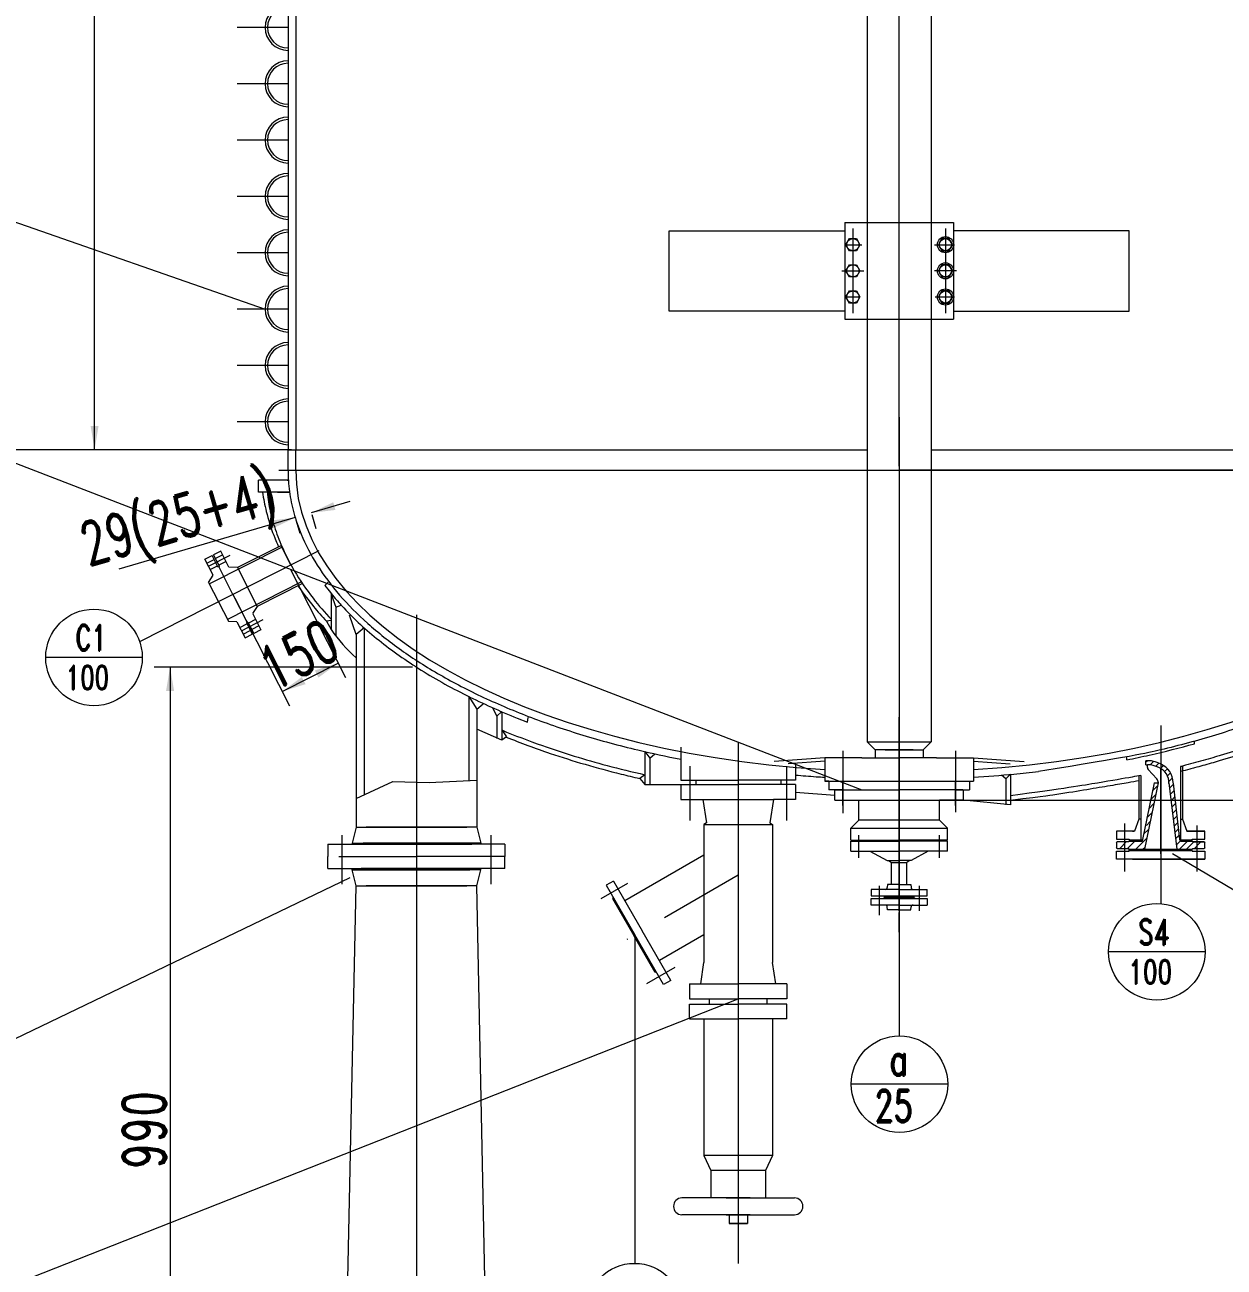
# Model space of a CAD drawing. Header units: millimetres. Extents: x -4 to 1185, y 4 to 845.
# Drawn here: x 120.6 to 261.3, y 161.7 to 307.3 of the extents above; entities that cross this region are included whole.
import ezdxf

# ---------------------------------------------------------------- set-up
doc = ezdxf.new("R2010")
doc.units = ezdxf.units.MM
doc.header["$LTSCALE"] = 20
for name, pattern in [('DASHDOT', [1, 0.5, -0.25, 0, -0.25]), ('DASHDOT-M', [25, 20, -2, 1, -2]), ('DASHDOT-S', [13.5, 10, -1.5, 0.5, -1.5]), ('DIVIDE-M', [27, 20, -2, 0.5, -2, 0.5, -2]), ('HIDDEN-M', [4.5, 3, -1.5]), ('点画线', [18, 12, -2, 2, -2])]:
    doc.linetypes.add(name, pattern=pattern)
doc.layers.get('0').update_dxf_attribs({"lineweight": 18})
for name, color, linetype, lineweight in [('A1', 4, 'Continuous', 18), ('CENTER', 1, 'DASHDOT-M', 18), ('DIM_TEXT', 7, 'Continuous', 18), ('M1', 7, 'Continuous', 18), ('中心线层', 1, '点画线', 18), ('剖面线层', 4, 'Continuous', 18), ('尺寸线层', 3, 'Continuous', 18)]:
    doc.layers.add(name, color=color, linetype=linetype, lineweight=lineweight)
doc.styles.add('HZ', font='romand.shx', dxfattribs={"width": 0.7, "bigfont": 'hz.shx'})
doc.styles.add('ROMANS', font='romans.shx', dxfattribs={"width": 0.7, "bigfont": 'gbcbig.shx'})
doc.dimstyles.get("Standard").update_dxf_attribs({"dimtxt": 9, "dimasz": 2.5, "dimexe": 2, "dimexo": 0.5, "dimgap": 0.7, "dimtad": 1, "dimdec": 3, "dimrnd": 1, "dimdsep": 46, "dimtxsty": 'ROMANS', "dimcen": 0.09, "dimdle": 5, "dimadec": 0, "dimazin": 0, "dimtfac": 1, "dimtdec": 3, "dimtmove": 2, "dimatfit": 3, "dimfxl": 0, "dimtolj": 1, "dimarcsym": 0})

# ---------------------------------------------------------------- blocks, each defined once
blk = doc.blocks.new('*X6')
at = {"layer": 'A1', "linetype": 'Continuous', "transparency": 16777216}
for points in [[(112.3, 530.66), (112.77, 527.83), (111.83, 527.83)], [(112.3, 257.47), (112.77, 260.3), (111.83, 260.3)]]:
    blk.add_hatch(color=0, dxfattribs=at).paths.add_polyline_path(points, flags=0)
at = {"layer": 'A1', "color": 0, "linetype": 'Continuous', "transparency": 16777216}
for p, q in [((151.9, 530.66), (110.41, 530.66)), ((112.3, 530.66), (112.3, 257.47)), ((151.9, 257.47), (110.41, 257.47))]:
    blk.add_line(p, q, dxfattribs=at)
at = {"layer": 'A1', "color": 0, "linetype": 'Continuous', "transparency": 16777216, "insert": (109.28, 401.09), "char_height": 5.096, "width": 18.3446, "attachment_point": 5, "rotation": 90, "style": 'HZ'}
blk.add_mtext('6500', dxfattribs=at)
blk = doc.blocks.new('*X7')
at = {"layer": 'DIM_TEXT', "linetype": 'Continuous', "transparency": 16777216}
for points in [[(84.97, 757.67), (85.44, 754.83), (84.5, 754.83)], [(84.97, 128.19), (85.44, 131.02), (84.5, 131.02)]]:
    blk.add_hatch(color=0, dxfattribs=at).paths.add_polyline_path(points, flags=0)
at = {"layer": 'DIM_TEXT', "color": 0, "linetype": 'Continuous', "transparency": 16777216}
for p, q in [((245.62, 757.67), (83.08, 757.67)), ((84.97, 757.67), (84.97, 128.19)), ((166.06, 128.19), (83.08, 128.19))]:
    blk.add_line(p, q, dxfattribs=at)
at = {"layer": 'DIM_TEXT', "color": 0, "linetype": 'Continuous', "transparency": 16777216, "insert": (81.95, 442.93), "char_height": 5.096, "width": 25.9881, "attachment_point": 5, "rotation": 90, "style": 'HZ'}
blk.add_mtext('~13500', dxfattribs=at)
blk = doc.blocks.new('*X8')
at = {"layer": 'A1', "linetype": 'Continuous', "transparency": 16777216}
for points in [[(128.79, 399.02), (128.32, 396.19), (129.26, 396.19)], [(128.79, 257.47), (128.32, 260.3), (129.26, 260.3)]]:
    blk.add_hatch(color=0, dxfattribs=at).paths.add_polyline_path(points, flags=0)
at = {"layer": 'A1', "color": 0, "linetype": 'Continuous', "transparency": 16777216}
for p, q in [((165.58, 399.02), (126.9, 399.02)), ((128.79, 257.47), (128.79, 399.02)), ((151.9, 257.47), (126.9, 257.47))]:
    blk.add_line(p, q, dxfattribs=at)
at = {"layer": 'A1', "color": 0, "linetype": 'Continuous', "transparency": 16777216, "insert": (125.77, 328.24), "char_height": 5.096, "width": 18.3446, "attachment_point": 5, "rotation": 90, "style": 'HZ'}
blk.add_mtext('3420', dxfattribs=at)
blk = doc.blocks.new('*X9')
at = {"layer": 'A1', "linetype": 'Continuous', "transparency": 16777216}
for points in [[(137.64, 232.02), (138.12, 229.19), (137.17, 229.19)], [(137.64, 128.19), (138.12, 131.02), (137.17, 131.02)]]:
    blk.add_hatch(color=0, dxfattribs=at).paths.add_polyline_path(points, flags=0)
at = {"layer": 'A1', "color": 0, "linetype": 'Continuous', "transparency": 16777216}
for p, q in [((166.06, 232.02), (135.76, 232.02)), ((137.64, 232.02), (137.64, 128.19)), ((166.06, 128.19), (135.76, 128.19))]:
    blk.add_line(p, q, dxfattribs=at)
at = {"layer": 'A1', "color": 0, "linetype": 'Continuous', "transparency": 16777216, "insert": (134.62, 177.74), "char_height": 5.096, "width": 13.7584, "attachment_point": 5, "rotation": 90, "style": 'HZ'}
blk.add_mtext('990', dxfattribs=at)
blk = doc.blocks.new('*X10')
at = {"layer": 'A1', "linetype": 'Continuous', "transparency": 16777216}
for points in [[(157.35, 232.48), (154.62, 231.62), (155.04, 230.78)], [(150.79, 229.15), (153.1, 230.85), (153.53, 230.01)]]:
    blk.add_hatch(color=0, dxfattribs=at).paths.add_polyline_path(points, flags=0)
at = {"layer": 'A1', "color": 0, "linetype": 'Continuous', "transparency": 16777216}
for p, q in [((151.78, 243.45), (158.21, 230.8)), ((145.22, 240.11), (151.65, 227.46)), ((150.79, 229.15), (157.35, 232.48))]:
    blk.add_line(p, q, dxfattribs=at)
at = {"layer": 'A1', "color": 0, "linetype": 'Continuous', "transparency": 16777216, "insert": (152.71, 233.51), "char_height": 5.096, "width": 11.7201, "attachment_point": 5, "rotation": 26.9292, "style": 'HZ'}
blk.add_mtext('150', dxfattribs=at)
blk = doc.blocks.new('*X11')
at = {"layer": 'A1', "linetype": 'Continuous', "transparency": 16777216}
for points in [[(323.62, 257.47), (324.09, 254.64), (323.14, 254.64)], [(323.62, 216.42), (324.09, 219.25), (323.14, 219.25)]]:
    blk.add_hatch(color=0, dxfattribs=at).paths.add_polyline_path(points, flags=0)
at = {"layer": 'A1', "color": 0, "linetype": 'Continuous', "transparency": 16777216}
for p, q in [((303.92, 257.47), (325.5, 257.47)), ((323.62, 257.47), (323.62, 216.42)), ((223.62, 216.42), (325.5, 216.42))]:
    blk.add_line(p, q, dxfattribs=at)
at = {"layer": 'A1', "color": 0, "linetype": 'Continuous', "transparency": 16777216, "insert": (320.6, 236.95), "char_height": 5.096, "width": 13.7584, "attachment_point": 5, "rotation": 90, "style": 'HZ'}
blk.add_mtext('900', dxfattribs=at)
blk = doc.blocks.new('*X12')
at = {"layer": 'A1', "linetype": 'Continuous', "transparency": 16777216}
for points in [[(154.19, 250.09), (157.04, 250.44), (156.78, 251.34)], [(152.32, 249.54), (149.73, 248.29), (149.47, 249.2)]]:
    blk.add_hatch(color=0, dxfattribs=at).paths.add_polyline_path(points, flags=0)
at = {"layer": 'A1', "color": 0, "linetype": 'Continuous', "transparency": 16777216}
for p, q in [((158.72, 251.42), (154.19, 250.09)), ((152.32, 249.54), (131.65, 243.49)), ((152.39, 249.28), (152.85, 247.73)), ((154.25, 249.89), (154.73, 248.28))]:
    blk.add_line(p, q, dxfattribs=at)
at = {"layer": 'A1', "color": 0, "linetype": 'Continuous', "transparency": 16777216, "insert": (138.75, 248.71), "char_height": 5.096, "width": 33.1221, "attachment_point": 5, "rotation": 16.3293, "style": 'HZ'}
blk.add_mtext('29(25+4)', dxfattribs=at)

msp = doc.modelspace()

# ---------------------------------------------------------------- linework, layer by layer
at = {"color": 4, "linetype": 'Continuous'}
for p, q in [((216.7788, 284.1361), (229.5181, 284.1361)), ((216.7788, 284.1361), (216.7788, 274.1247)), ((229.5181, 284.1361), (229.5181, 272.8123)), ((216.7788, 274.1247), (216.7788, 273.52)), ((216.7788, 274.1247), (216.7788, 272.8123)), ((216.7788, 272.8123), (229.5181, 272.8123))]:
    msp.add_line(p, q, dxfattribs=at)
at = {"color": 1, "linetype": 'DASHDOT-M'}
for p, q in [((228.5745, 283.4284), (228.5745, 273.52)), ((227.3038, 281.5411), (229.6555, 281.5411)), ((227.3898, 275.4073), (229.6227, 275.4073)), ((223.1485, 261.3349), (223.1485, 248.9469)), ((216.6145, 255.111), (229.0721, 255.111))]:
    msp.add_line(p, q, dxfattribs=at)
at = {"color": 3, "linetype": 'HIDDEN-M'}
for p, q in [((216.7339, 281.5411), (218.7557, 281.5411)), ((216.7339, 275.4073), (218.5438, 275.4073))]:
    msp.add_line(p, q, dxfattribs=at)
for points in [[(216.9011, 281.5411), (217.3118, 282.2524), (218.1331, 282.2524), (218.5438, 281.5411), (218.1331, 280.8298), (217.3118, 280.8298)], [(216.9011, 278.4742), (217.3118, 279.1855), (218.1331, 279.1855), (218.5438, 278.4742), (218.1331, 277.7629), (217.3118, 277.7629)], [(216.9011, 275.4073), (217.3118, 276.1186), (218.1331, 276.1186), (218.5438, 275.4073), (218.1331, 274.6961), (217.3118, 274.6961)]]:
    msp.add_lwpolyline(points, close=True, dxfattribs=at)
at = {"color": 4, "linetype": 'Continuous'}
for points in [[(229.3958, 281.5411), (228.9851, 282.2524), (228.1638, 282.2524), (227.7531, 281.5411), (228.1638, 280.8298), (228.9851, 280.8298)], [(229.3958, 278.4742), (228.9851, 279.1855), (228.1638, 279.1855), (227.7531, 278.4742), (228.1638, 277.7629), (228.9851, 277.7629)], [(229.3958, 275.4073), (228.9851, 276.1186), (228.1638, 276.1186), (227.7531, 275.4073), (228.1638, 274.6961), (228.9851, 274.6961)]]:
    msp.add_lwpolyline(points, close=True, dxfattribs=at)
at = {"color": 3, "linetype": 'HIDDEN-M'}
for centre in [(217.7225, 281.5411), (217.7225, 278.4742), (217.7225, 275.4073)]:
    msp.add_circle(centre, 0.7113, dxfattribs=at)
at = {"color": 4, "linetype": 'Continuous'}
for centre, radius in [((228.5745, 281.5411), 0.9437), ((228.5745, 281.5411), 0.7113), ((228.5745, 278.4742), 0.9437), ((228.5745, 278.4742), 0.7113), ((228.5745, 275.4073), 0.9437), ((228.5745, 275.4073), 0.7113)]:
    msp.add_circle(centre, radius, dxfattribs=at)
at = {"layer": 'A1', "color": 4, "linetype": 'Continuous'}
for p, q in [((151.4782, 533.0162), (151.4782, 257.4701)), ((151.4782, 531.1289), (151.4782, 257.4701)), ((152.3747, 530.657), (152.3747, 257.4701)), ((219.3975, 375.8983), (219.3975, 249.4491)), ((226.8995, 351.5993), (226.8995, 249.4491)), ((151.4782, 257.4701), (188.7424, 257.4701)), ((151.4782, 255.111), (151.4782, 257.4701)), ((152.3747, 255.111), (152.3747, 257.4701)), ((188.7424, 257.4701), (219.3975, 257.4701)), ((226.8995, 257.4701), (294.8187, 257.4701)), ((151.5154, 253.9351), (148.0141, 253.9314)), ((148.0141, 252.516), (148.0141, 253.9314)), ((151.3838, 253.9314), (151.4569, 253.9314)), ((151.6361, 252.516), (148.0141, 252.516)), ((150.2514, 252.516), (151.6596, 252.516)), ((151.3838, 252.516), (151.636, 252.516)), ((219.3975, 249.4491), (219.3975, 223.2392)), ((226.8995, 249.4491), (226.8995, 223.2392)), ((150.6995, 246.2874), (145.5408, 243.6725)), ((141.7318, 244.6762), (142.5726, 245.1046)), ((150.7853, 246.0902), (142.2525, 241.7558)), ((143.258, 243.7593), (142.5726, 245.1046)), ((143.5815, 245.6187), (142.7407, 245.1903)), ((143.4262, 243.845), (142.7407, 245.1903)), ((143.8172, 245.1562), (142.9764, 244.7278)), ((144.5455, 243.7269), (143.5815, 245.6187)), ((142.6957, 242.7844), (141.7318, 244.6762)), ((141.9674, 244.2137), (142.8082, 244.6421)), ((142.353, 243.457), (143.1938, 243.8854)), ((143.258, 243.7593), (143.3421, 243.8021)), ((143.4262, 243.845), (143.3421, 243.8021)), ((145.0129, 240.523), (143.3421, 243.8021)), ((145.0129, 240.523), (143.3421, 243.8021)), ((144.2027, 244.3995), (143.3619, 243.9711)), ((145.5408, 243.6725), (144.5455, 243.7269)), ((145.5408, 243.6725), (147.8552, 239.1162)), ((142.1546, 241.9472), (142.6957, 242.7844)), ((142.1546, 241.9472), (144.4803, 237.3967)), ((153.0374, 241.995), (144.3782, 237.5964)), ((153.1577, 241.8154), (147.8552, 239.1162)), ((155.7743, 241.5893), (156.1984, 241.9644)), ((145.0067, 240.5352), (146.6818, 237.2477)), ((145.0067, 240.5352), (146.6818, 237.2477)), ((145.0129, 240.523), (146.6837, 237.2439)), ((145.0129, 240.523), (146.6837, 237.2439)), ((156.5267, 240.5826), (156.5267, 236.4145)), ((156.5267, 240.5664), (157.0929, 239.0458)), ((147.852, 239.1113), (147.3121, 238.2804)), ((157.0929, 239.0458), (157.0929, 235.7035)), ((147.6728, 237.589), (146.832, 237.1606)), ((147.3301, 238.2617), (148.294, 236.3699)), ((156.5267, 237.4716), (155.9832, 237.3781)), ((159.452, 235.8366), (158.7041, 238.0843)), ((144.4862, 237.3963), (145.4758, 237.3448)), ((145.4804, 237.3192), (146.4443, 235.4274)), ((145.8231, 236.6465), (146.6639, 237.075)), ((146.2086, 235.8898), (147.0494, 236.3182)), ((146.5996, 237.2011), (146.6837, 237.2439)), ((146.5996, 237.2011), (147.2851, 235.8558)), ((146.7678, 237.2868), (146.6837, 237.2439)), ((146.7678, 237.2868), (147.4532, 235.9415)), ((148.0584, 236.8323), (147.2176, 236.4039)), ((148.294, 236.3699), (147.4532, 235.9415)), ((155.9832, 237.3781), (156.5267, 236.4145)), ((160.3957, 236.6284), (159.452, 235.8366)), ((160.3957, 236.6284), (160.3957, 217.0487)), ((146.4443, 235.4274), (147.2851, 235.8558)), ((159.452, 235.8366), (159.452, 213.2601)), ((172.6631, 228.5689), (173.6068, 227.0707)), ((172.6631, 228.5689), (172.6631, 218.6975)), ((173.6068, 227.0707), (174.3669, 227.6879)), ((173.6068, 227.0707), (173.6068, 213.2601)), ((175.9659, 226.2686), (175.476, 227.2257)), ((176.5321, 226.7913), (175.9659, 226.2686)), ((175.9659, 226.2686), (175.9659, 223.6452)), ((176.5321, 226.7772), (176.5321, 223.4261)), ((178.3625, 226.0311), (179.5421, 225.537)), ((179.5421, 225.537), (179.6285, 226.1123)), ((176.5321, 223.4255), (173.6068, 224.7331)), ((176.5321, 224.6398), (177.0969, 223.8172)), ((177.0969, 223.8172), (176.5321, 223.4261)), ((193.3291, 222.0983), (193.8953, 221.3249)), ((193.3291, 222.0983), (193.3291, 218.2281)), ((193.8953, 221.3249), (194.4926, 221.8365)), ((197.5519, 222.6385), (197.5519, 218.7494)), ((220.3175, 222.3191), (220.3175, 221.3755)), ((225.9794, 222.3191), (225.9794, 221.3755)), ((193.8953, 221.3249), (193.8953, 218.2281)), ((210.999, 220.5371), (210.999, 218.7494)), ((252.0714, 220.5661), (252.0714, 221.0379)), ((252.0714, 220.5661), (252.2601, 220.5661)), ((252.2601, 220.2428), (252.2601, 220.5661)), ((252.3614, 219.9856), (253.3661, 218.9069)), ((256.1527, 220.3467), (256.1527, 211.743)), ((256.365, 220.4011), (256.365, 214.1965)), ((159.452, 216.6189), (163.7543, 218.5781)), ((163.7543, 218.5781), (168.0437, 218.4818)), ((168.0437, 218.4818), (173.6068, 218.7416)), ((193.3291, 219.3884), (192.7167, 218.947)), ((192.7167, 218.947), (193.3291, 218.2281)), ((197.5519, 218.7494), (204.2755, 218.7494)), ((199.2977, 218.7494), (199.2977, 218.2304)), ((199.2977, 218.7494), (199.2977, 218.6078)), ((199.2977, 218.7494), (199.2977, 218.2304)), ((210.999, 218.7494), (204.2755, 218.7494)), ((209.2532, 218.7494), (209.2532, 218.2304)), ((209.2532, 218.7494), (209.2532, 218.6078)), ((209.2532, 218.7494), (209.2532, 218.2304)), ((214.4197, 218.6389), (231.8772, 218.6389)), ((214.8915, 218.6389), (214.4197, 218.6389)), ((231.4054, 218.6389), (231.8772, 218.6389)), ((235.6518, 218.9018), (235.6518, 215.8705)), ((236.218, 219.4545), (236.218, 215.8705)), ((251.2608, 219.258), (251.2693, 214.1965)), ((251.474, 219.2976), (251.4816, 211.743)), ((193.3291, 218.2281), (197.5519, 218.2281)), ((197.5519, 218.2304), (197.5519, 216.4846)), ((197.5519, 218.2304), (197.5519, 216.4846)), ((197.5519, 218.2304), (204.2755, 218.2304)), ((210.999, 218.2304), (204.2755, 218.2304)), ((210.999, 218.2304), (210.999, 216.4846)), ((210.999, 218.2304), (210.999, 216.4846)), ((253.0523, 218.4429), (251.6425, 211.6014)), ((253.534, 218.4429), (251.9298, 210.6578)), ((253.0494, 218.4429), (253.534, 218.4429)), ((254.7844, 218.4429), (255.7044, 210.6578)), ((255.2648, 218.3982), (256.0434, 211.8097)), ((197.5519, 216.4846), (200.1271, 216.4846)), ((200.1271, 216.4846), (200.5703, 213.7327)), ((200.1271, 216.4846), (208.4238, 216.4846)), ((208.4238, 216.4846), (207.9806, 213.7327)), ((210.999, 216.4846), (208.4238, 216.4846)), ((218.4302, 216.4213), (227.8667, 216.4213)), ((251.2662, 214.1965), (250.7503, 212.781)), ((251.4785, 214.1965), (251.2662, 214.1965)), ((256.1557, 214.1965), (256.368, 214.1965)), ((256.368, 214.1965), (256.884, 212.781)), ((159.452, 213.2601), (158.9802, 211.3728)), ((159.452, 213.2601), (172.4272, 213.2601)), ((173.6068, 213.2601), (160.6316, 213.2601)), ((173.6068, 213.2601), (174.0786, 211.3728)), ((200.5703, 213.7327), (200.2421, 213.5689)), ((200.2421, 213.5689), (200.2421, 197.3837)), ((200.2421, 213.5689), (208.3088, 213.5689)), ((207.9806, 213.7327), (208.3088, 213.5689)), ((208.3088, 213.5689), (208.3088, 197.3837)), ((217.4866, 213.1185), (228.8104, 213.1185)), ((227.8667, 214.0622), (218.4302, 214.0622)), ((250.5143, 212.781), (248.627, 212.781)), ((250.7503, 212.781), (248.627, 212.781)), ((250.7503, 212.781), (248.627, 212.781)), ((248.627, 212.781), (248.627, 211.8373)), ((250.5143, 212.781), (250.7503, 212.781)), ((259.0072, 212.781), (256.884, 212.781)), ((256.884, 212.781), (257.1199, 212.781)), ((257.1199, 212.781), (259.0072, 212.781)), ((259.0072, 211.8373), (259.0072, 212.781)), ((156.1493, 211.2312), (158.9802, 211.2312)), ((156.1493, 211.2312), (156.1493, 209.8158)), ((158.9802, 211.3728), (172.7811, 211.3728)), ((158.9802, 211.3728), (159.2161, 211.3728)), ((158.9802, 211.3728), (158.9802, 211.2312)), ((158.9802, 211.2312), (173.017, 211.2312)), ((174.0786, 211.2312), (160.0418, 211.2312)), ((174.0786, 211.3728), (160.2777, 211.3728)), ((174.0786, 211.3728), (173.8427, 211.3728)), ((174.0786, 211.3728), (174.0786, 211.2312)), ((176.9096, 211.2312), (174.0786, 211.2312)), ((176.9096, 211.2312), (176.9096, 209.8158)), ((248.627, 211.8373), (250.1369, 211.8373)), ((248.627, 211.4127), (248.7214, 211.5071)), ((248.627, 211.4127), (248.627, 210.8465)), ((250.0425, 211.5071), (248.7214, 211.5071)), ((250.0425, 211.5071), (248.7214, 211.5071)), ((250.1369, 211.6014), (250.0425, 211.5071)), ((250.1369, 211.8373), (250.1369, 211.6014)), ((250.1369, 211.743), (251.6717, 211.743)), ((250.1369, 211.6014), (251.6425, 211.6014)), ((251.6425, 211.6014), (250.1369, 211.6014)), ((250.1369, 211.6014), (250.1369, 211.6014)), ((256.0615, 211.743), (257.4974, 211.743)), ((257.4974, 211.6014), (256.2777, 211.6014)), ((256.2777, 211.6014), (257.4974, 211.6014)), ((257.4974, 211.6014), (257.4974, 211.8373)), ((257.4974, 211.8373), (259.0072, 211.8373)), ((257.4974, 211.6014), (257.4974, 211.6014)), ((257.4974, 211.6014), (257.5917, 211.5071)), ((258.9128, 211.5071), (257.5917, 211.5071)), ((257.5917, 211.5071), (258.9128, 211.5071)), ((258.9128, 211.5071), (259.0072, 211.4127)), ((259.0072, 210.8465), (259.0072, 211.4127)), ((156.1493, 208.4003), (156.1493, 209.8158)), ((157.4468, 209.8158), (166.5294, 209.8158)), ((157.4468, 209.8158), (166.5294, 209.8158)), ((176.9096, 209.8158), (166.5294, 209.8158)), ((176.9096, 208.4003), (176.9096, 209.8158)), ((200.2421, 209.9711), (190.9689, 204.6172)), ((248.7214, 210.7521), (248.627, 210.8465)), ((248.627, 210.4219), (250.1369, 210.4219)), ((248.627, 209.4782), (248.627, 210.4219)), ((248.7214, 210.7521), (250.0425, 210.7521)), ((250.1369, 210.6578), (250.0425, 210.7521)), ((250.1369, 210.6578), (257.4974, 210.6578)), ((250.1369, 210.6578), (250.1369, 210.6578)), ((250.1369, 210.4219), (250.1369, 210.6578)), ((250.1369, 210.6106), (250.1369, 210.4219)), ((250.1369, 210.5162), (257.4974, 210.5162)), ((250.1369, 210.5162), (257.4974, 210.5162)), ((250.1369, 210.5162), (257.4974, 210.5162)), ((257.4974, 210.6578), (257.5917, 210.7521)), ((257.4974, 210.6578), (257.4974, 210.6578)), ((257.4974, 210.4219), (257.4974, 210.6578)), ((257.4974, 210.4219), (257.4974, 210.6106)), ((257.4974, 210.4219), (259.0072, 210.4219)), ((257.5917, 210.7521), (258.9128, 210.7521)), ((259.0072, 210.8465), (258.9128, 210.7521)), ((259.0072, 210.4219), (259.0072, 209.4782)), ((156.1493, 208.4003), (158.9802, 208.4003)), ((158.9802, 208.4003), (173.017, 208.4003)), ((158.9802, 208.2587), (158.9802, 208.4003)), ((158.9802, 208.2587), (158.9802, 208.4003)), ((174.0786, 208.4003), (160.0418, 208.4003)), ((174.0786, 208.2587), (174.0786, 208.4003)), ((176.9096, 208.4003), (174.0786, 208.4003)), ((174.0786, 208.2587), (174.0786, 208.4003)), ((222.252, 209.108), (224.0449, 209.108)), ((259.0072, 209.4782), (248.627, 209.4782)), ((250.5143, 209.4782), (248.627, 209.4782)), ((250.5143, 209.4782), (257.1199, 209.4782)), ((257.1199, 209.4782), (259.0072, 209.4782)), ((158.9802, 208.2587), (172.7811, 208.2587)), ((158.9802, 208.2587), (159.2161, 208.2587)), ((158.9802, 208.2587), (159.2161, 208.2587)), ((159.452, 206.3714), (158.9802, 208.2587)), ((174.0786, 208.2587), (160.2777, 208.2587)), ((173.6068, 206.3714), (174.0786, 208.2587)), ((174.0786, 208.2587), (173.8427, 208.2587)), ((174.0786, 208.2587), (173.8427, 208.2587)), ((189.636, 206.9258), (188.7779, 206.4304)), ((189.636, 206.9258), (192.9977, 201.1031)), ((157.8925, 131.2594), (159.452, 206.3714)), ((159.452, 206.3714), (172.4272, 206.3714)), ((173.6068, 206.3714), (160.6316, 206.3714)), ((175.1663, 131.2594), (173.6068, 206.3714)), ((188.7779, 206.4304), (192.1397, 200.6077)), ((219.8457, 205.9468), (219.8457, 205.1919)), ((223.1485, 205.9468), (219.8457, 205.9468)), ((221.7925, 206.513), (221.7552, 206.1581)), ((223.1485, 206.513), (221.7925, 206.513)), ((223.1485, 206.513), (224.5044, 206.513)), ((223.1485, 205.9468), (226.4512, 205.9468)), ((224.5044, 206.513), (224.5417, 206.1581)), ((226.4512, 205.1919), (226.4512, 205.9468)), ((189.5164, 204.8682), (192.0171, 200.5369)), ((219.8457, 205.1919), (223.1485, 205.1919)), ((219.8457, 204.1067), (219.8457, 204.8616)), ((219.8457, 204.8616), (223.1485, 204.8616)), ((223.1485, 204.1067), (219.8457, 204.1067)), ((221.3555, 205.1919), (221.3555, 205.0975)), ((221.3555, 205.0975), (224.9414, 205.0975)), ((221.3555, 204.956), (224.9414, 204.956)), ((221.3555, 204.956), (221.3555, 204.8616)), ((221.615, 205.0975), (224.6819, 205.0975)), ((221.615, 204.956), (224.6819, 204.956)), ((223.1485, 205.1919), (226.4512, 205.1919)), ((223.1485, 204.8616), (226.4512, 204.8616)), ((223.1485, 204.1067), (226.4512, 204.1067)), ((224.9414, 205.0975), (224.9414, 205.1919)), ((224.9414, 204.956), (224.9414, 204.8616)), ((226.4512, 204.8616), (226.4512, 204.1067)), ((221.7925, 203.5405), (221.7552, 203.8954)), ((223.1485, 203.5405), (221.7925, 203.5405)), ((223.1485, 203.5405), (224.5044, 203.5405)), ((224.5044, 203.5405), (224.5417, 203.8954)), ((196.3595, 195.2804), (192.9977, 201.1031)), ((194.5177, 196.2056), (192.0171, 200.5369)), ((195.5014, 194.7849), (192.1397, 200.6077)), ((200.2421, 200.6002), (195.0266, 197.589)), ((200.2421, 200.6002), (200.2421, 197.3837)), ((199.8727, 194.8749), (200.2421, 197.3837)), ((208.6783, 194.8749), (208.3088, 197.3837)), ((196.3595, 195.2804), (195.5014, 194.7849)), ((198.5723, 194.8749), (204.2755, 194.8749)), ((198.5723, 194.8749), (198.5723, 193.1292)), ((198.5723, 194.8749), (198.5723, 193.1292)), ((209.9786, 194.8749), (204.2755, 194.8749)), ((209.9786, 194.8749), (209.9786, 193.1292)), ((209.9786, 194.8749), (209.9786, 193.1292)), ((198.5723, 193.1292), (204.2755, 193.1292)), ((198.5723, 192.5003), (204.2755, 192.5003)), ((198.5723, 190.7546), (198.5723, 192.5003)), ((198.5723, 190.7546), (198.5723, 192.5003)), ((200.8946, 192.5003), (200.8946, 193.1292)), ((209.9786, 193.1292), (204.2755, 193.1292)), ((209.9786, 192.5003), (204.2755, 192.5003)), ((207.6563, 192.5003), (207.6563, 193.1292)), ((209.9786, 190.7546), (209.9786, 192.5003)), ((209.9786, 190.7546), (209.9786, 192.5003)), ((198.5723, 190.7546), (204.2755, 190.7546)), ((200.2421, 190.7546), (200.2421, 174.7564)), ((200.2421, 190.7546), (200.2421, 174.7564)), ((209.9786, 190.7546), (204.2755, 190.7546)), ((208.3088, 190.7546), (208.3088, 174.7564)), ((208.3088, 190.7546), (208.3088, 174.7564)), ((208.3088, 174.7564), (200.2421, 174.7564)), ((200.2421, 174.7564), (201.067, 172.987)), ((208.3088, 174.7564), (207.4839, 172.987)), ((207.4839, 172.987), (201.067, 172.987)), ((201.067, 172.987), (201.067, 169.7678)), ((207.4839, 172.987), (207.4839, 169.7678)), ((205.6874, 169.7678), (197.6699, 169.7678)), ((202.8635, 169.7678), (210.881, 169.7678)), ((205.6874, 167.7938), (197.6699, 167.7938)), ((202.8635, 167.7938), (210.881, 167.7938)), ((203.1967, 167.7938), (203.1967, 166.7878)), ((203.1967, 167.7938), (203.1967, 166.7878)), ((205.3542, 167.7938), (205.3542, 166.7878)), ((205.3542, 167.7938), (205.3542, 166.7878)), ((203.1967, 166.7878), (205.2338, 166.7878)), ((203.1967, 166.7878), (205.3542, 166.7878)), ((205.3542, 166.7878), (203.3171, 166.7878))]:
    msp.add_line(p, q, dxfattribs=at)
at = {"layer": 'A1', "color": 1, "linetype": 'DASHDOT-M'}
for p, q in [((223.1485, 256.0547), (223.1485, 463.9845)), ((151.4782, 307.0118), (145.5304, 307.0118)), ((151.4782, 300.4062), (145.5304, 300.4062)), ((151.4782, 293.8007), (145.5304, 293.8007)), ((223.1485, 255.5828), (223.1485, 292.9042)), ((151.4782, 287.1951), (145.5304, 287.1951)), ((151.4782, 280.5896), (145.5304, 280.5896)), ((151.4782, 273.984), (145.5304, 273.984)), ((151.4782, 267.3785), (145.5304, 267.3785)), ((151.4782, 260.7729), (145.5304, 260.7729)), ((223.1485, 258.4138), (223.1485, 188.7722)), ((150.393, 255.111), (272.8081, 255.111)), ((278.588, 255.111), (223.1485, 255.111)), ((144.6481, 245.103), (142.1086, 243.8091)), ((148.5037, 237.5358), (145.9643, 236.2419)), ((166.5294, 238.1523), (166.5294, 127.7181)), ((253.8171, 225.1704), (253.8171, 204.276)), ((204.2755, 223.1989), (204.2755, 162.0974)), ((253.8171, 222.9228), (253.8171, 207.0925)), ((216.5429, 222.1946), (216.5429, 214.8899)), ((229.754, 222.1946), (229.754, 214.9867)), ((198.6135, 220.4103), (198.6135, 214.0186)), ((209.9374, 220.4103), (209.9374, 214.0186)), ((249.5707, 213.6631), (249.5707, 210.5634)), ((258.0635, 213.4477), (258.0635, 210.5634)), ((157.8006, 212.2882), (157.8006, 206.5664)), ((175.2582, 212.2882), (175.2582, 206.5664)), ((249.5707, 211.6933), (249.5707, 209.6172)), ((258.0635, 211.6933), (258.0635, 209.6172)), ((223.1485, 204.6729), (223.1485, 206.9376)), ((220.7893, 206.3714), (220.7893, 202.9277)), ((225.5076, 206.3714), (225.5076, 203.4198))]:
    msp.add_line(p, q, dxfattribs=at)
at = {"layer": 'A1', "color": 7, "linetype": 'Continuous'}
for p, q in [((67.2677, 302.413), (148.7888, 273.984)), ((67.2677, 276.0617), (218.7841, 217.6009)), ((151.8214, 243.9969), (150.729, 246.141)), ((257.7813, 223.0259), (257.7813, 223.3197)), ((249.8529, 221.1363), (249.8529, 221.4251)), ((252.0714, 220.8869), (252.2222, 221.0377)), ((252.5679, 220.5493), (252.9776, 220.9591)), ((253.2427, 220.3901), (253.6045, 220.7519)), ((253.8127, 220.126), (254.1568, 220.4701)), ((254.2805, 219.7597), (254.6143, 220.0935)), ((254.616, 219.2612), (254.9667, 219.6119)), ((254.7883, 218.5994), (255.2001, 219.0111)), ((252.6423, 216.4534), (253.2491, 217.0602)), ((252.8588, 217.504), (253.4656, 218.1107)), ((254.8564, 217.8334), (255.2813, 218.2583)), ((254.9445, 217.0875), (255.3694, 217.5124)), ((252.4259, 215.4029), (253.0326, 216.0096)), ((255.0327, 216.3415), (255.4576, 216.7664)), ((255.1209, 215.5956), (255.5458, 216.0205)), ((252.2094, 214.3523), (252.8161, 214.9591)), ((255.209, 214.8497), (255.6339, 215.2746)), ((255.2972, 214.1038), (255.7221, 214.5287)), ((251.8115, 212.404), (252.4183, 213.0108)), ((252.1366, 213.4454), (252.5997, 213.9085)), ((255.3853, 213.3579), (255.8102, 213.7827)), ((255.4735, 212.6119), (255.8984, 213.0368)), ((249.0494, 210.7675), (249.7889, 211.5071)), ((249.9652, 210.7675), (250.7991, 211.6014)), ((250.8993, 210.6578), (252.2018, 211.9603)), ((255.5616, 211.866), (255.9865, 212.2909)), ((255.6498, 211.1201), (256.1616, 211.6319)), ((256.0216, 210.6578), (256.9652, 211.6014)), ((256.8556, 210.6578), (257.6389, 211.4411)), ((257.7691, 210.7521), (258.458, 211.4411)), ((251.7334, 210.6578), (251.9853, 210.9097)), ((255.2223, 210.139), (294.3662, 186.9273)), ((67.2677, 163.3413), (158.7744, 207.3452)), ((192.1397, 200.6077), (192.1397, 162.0975)), ((67.2677, 139.0995), (204.2755, 193.1292))]:
    msp.add_line(p, q, dxfattribs=at)
at = {"layer": 'A1'}
for p, q in [((196.1649, 283.1488), (216.7788, 283.1488)), ((196.1649, 273.7279), (196.1649, 283.1488)), ((250.132, 283.1488), (229.5181, 283.1488)), ((250.132, 273.7279), (250.132, 283.1488)), ((216.7788, 273.7279), (196.1649, 273.7279)), ((229.5181, 273.7279), (250.132, 273.7279))]:
    msp.add_line(p, q, dxfattribs=at)
at = {"layer": 'A1', "color": 1, "linetype": 'DASHDOT-S'}
msp.add_line((155.0907, 245.6576), (134.0754, 234.9825), dxfattribs=at)
at = {"layer": 'A1', "linetype": 'Continuous'}
for p, q in [((219.3975, 223.2392), (226.8995, 223.2392)), ((220.3175, 222.3191), (219.3975, 223.2392)), ((225.9794, 222.3191), (226.8995, 223.2392)), ((214.4347, 221.3755), (208.5032, 220.9263)), ((214.4632, 220.9991), (210.1332, 220.6712)), ((218.7841, 221.3755), (214.4197, 221.3755)), ((227.5129, 221.3755), (231.8772, 221.3755)), ((231.8623, 221.3755), (237.8024, 220.9256)), ((231.8772, 220.9958), (236.1638, 220.6712)), ((235.6518, 218.9018), (235.1421, 219.3565)), ((236.218, 219.4545), (235.6518, 218.9018)), ((216.5429, 217.6009), (214.8915, 217.6009)), ((229.754, 217.6009), (231.4054, 217.6009)), ((236.218, 215.8705), (230.6977, 216.4213))]:
    msp.add_line(p, q, dxfattribs=at)
at = {"layer": 'A1', "color": 1, "linetype": 'DASHDOT'}
for p, q in [((253.8171, 210.1091), (253.8171, 222.1308)), ((249.5707, 212.1899), (249.5707, 209.762)), ((258.0635, 212.5368), (258.0635, 209.9932)), ((204.2755, 207.6143), (188.9265, 198.7526)), ((191.2838, 206.6514), (188.1735, 204.8556)), ((189.639, 204.939), (189.5164, 204.8682)), ((196.8229, 196.7737), (193.5137, 194.8632)), ((194.6403, 196.2764), (194.5177, 196.2056))]:
    msp.add_line(p, q, dxfattribs=at)
at = {"layer": 'A1', "color": 4, "linetype": 'DASHDOT-M'}
for p, q in [((214.4197, 221.3755), (214.4197, 218.6389)), ((231.8772, 221.3755), (231.8772, 218.6389)), ((199.2977, 218.7494), (199.2977, 218.6078)), ((209.2532, 218.7494), (209.2532, 218.6078)), ((214.8915, 218.6389), (214.8915, 217.6009)), ((231.4054, 218.6389), (231.4054, 217.6009)), ((251.2221, 211.743), (251.2221, 211.6014)), ((256.4122, 211.743), (256.4122, 211.6014))]:
    msp.add_line(p, q, dxfattribs=at)
at = {"layer": 'A1', "color": 3, "linetype": 'DIVIDE-M'}
for p, q in [((249.5707, 212.6487), (249.5707, 208.0528)), ((258.0635, 212.6487), (258.0635, 208.0528))]:
    msp.add_line(p, q, dxfattribs=at)
at = {"layer": 'A1', "color": 4, "linetype": 'Continuous'}
for centre, radius, start, end in [((151.4782, 307.0118), 2.6894, 90, 270), ((151.4782, 307.0118), 2.4063, 90, 270), ((151.4782, 300.4062), 2.6894, 90, 270), ((151.4782, 300.4062), 2.4063, 90, 270), ((151.4782, 293.8007), 2.6894, 90, 270), ((151.4782, 293.8007), 2.4063, 90, 270), ((151.4782, 287.1951), 2.6894, 90, 270), ((151.4782, 287.1951), 2.4063, 90, 270), ((151.4782, 280.5896), 2.6894, 90, 270), ((151.4782, 280.5896), 2.4063, 90, 270), ((151.4782, 273.984), 2.6894, 90, 270), ((151.4782, 273.984), 2.4063, 90, 270), ((151.4782, 267.3785), 2.6894, 90, 270), ((151.4782, 267.3785), 2.4063, 90, 270), ((151.4782, 260.7729), 2.6894, 90, 270), ((151.4782, 260.7729), 2.4063, 90, 270), ((172.5961, 247.6417), 19.603, 214.940984, 227.893238), ((252.2601, 217.7352), 3.3028, 61.98537, 93.275829), ((252.2601, 217.7352), 2.831, 61.554951, 90), ((252.6376, 220.2428), 0.3775, 180, 222.967057), ((252.8828, 218.4566), 1.9109, 357.64216, 67.6783), ((252.8828, 218.4566), 2.3827, 359.669509, 67.0615), ((252.8828, 218.4566), 0.6606, 358.807794, 42.967057), ((256.2777, 211.8373), 0.2359, 186.740056, 270), ((221.5206, 206.1827), 0.2359, 270, 354), ((224.7764, 206.1827), 0.2359, 186, 270), ((221.5206, 203.8708), 0.2359, 6, 90), ((224.7764, 203.8708), 0.2359, 90, 174), ((197.6699, 168.7808), 0.987, 90, 270), ((210.881, 168.7808), 0.987, 270, 90)]:
    msp.add_arc(centre, radius, start, end, dxfattribs=at)
for major_axis, start_param, end_param in [((-70.7738, 0), 0, 1.44714816), ((70.7738, 0), 4.83603715, 6.28318531)]:
    msp.add_ellipse((223.1485, 255.111), major_axis=major_axis, ratio=0.5, start_param=start_param, end_param=end_param, dxfattribs=at)
for points, knots in [([(151.4782, 255.111), (151.4782, 254.2694), (151.5354, 253.4278), (151.7636, 251.7502), (151.9346, 250.9141), (152.3887, 249.2526), (152.6718, 248.4272), (153.5197, 246.3751), (154.1545, 245.158), (155.6636, 242.7714), (156.5378, 241.6017), (158.514, 239.3202), (159.6159, 238.2084), (162.0347, 236.0523), (163.3516, 235.0079), (166.1863, 232.9957), (167.7041, 232.0279), (170.9249, 230.1775), (172.6279, 229.2949), (176.2015, 227.623), (178.0722, 226.8338), (181.9621, 225.3563), (183.9813, 224.6679), (188.1476, 223.3988), (190.2946, 222.818), (194.152, 221.8989), (195.8394, 221.5361), (197.5519, 221.2065)], [0, 0, 0, 0, 376.66802862, 376.66802862, 753.33605724, 753.33605724, 1130.00408586, 1130.00408586, 1698.47322605, 1698.47322605, 2266.94236624, 2266.94236624, 2835.41150643, 2835.41150643, 3403.88064663, 3403.88064663, 3972.34978682, 3972.34978682, 4540.81892701, 4540.81892701, 5109.28806721, 5109.28806721, 5677.7572074, 5677.7572074, 6246.22634759, 6246.22634759, 6674.51780586, 6674.51780586, 6674.51780586, 6674.51780586]), ([(294.8187, 255.111), (294.8187, 254.2694), (294.7615, 253.4278), (294.5333, 251.7502), (294.3624, 250.9141), (293.9083, 249.2526), (293.6252, 248.4272), (292.7773, 246.3751), (292.1424, 245.158), (290.6333, 242.7714), (289.7591, 241.6017), (287.783, 239.3202), (286.6811, 238.2084), (284.2623, 236.0523), (282.9454, 235.0079), (280.1107, 232.9957), (278.5928, 232.0279), (275.3721, 230.1775), (273.6691, 229.2949), (270.0954, 227.623), (268.2247, 226.8338), (264.3348, 225.3563), (262.3156, 224.6679), (258.1493, 223.3988), (256.0023, 222.818), (252.1449, 221.8989), (250.4575, 221.5361), (239.4946, 219.7782)], [0, 0, 0, 0, 475.57274029, 475.57274029, 951.14548057, 951.14548057, 1426.71822086, 1426.71822086, 2144.45481178, 2144.45481178, 2862.1914027, 2862.1914027, 3579.92799362, 3579.92799362, 4297.66458454, 4297.66458454, 5015.40117546, 5015.40117546, 5733.13776638, 5733.13776638, 6450.8743573, 6450.8743573, 7168.61094823, 7168.61094823, 7886.34753915, 7886.34753915, 8427.09888244, 8427.09888244, 8427.09888244, 8427.09888244]), ([(148.4859, 252.516), (148.5925, 251.762), (148.738, 251.0117), (149.1549, 249.3218), (149.4496, 248.386), (149.8912, 247.2323), (149.9835, 247.0015), (150.3688, 246.1198)], [0, 0, 0, 0, 699.84414901, 699.84414901, 1589.03448282, 1589.03448282, 1812.38020689, 1812.38020689, 1812.38020689, 1812.38020689]), ([(149.0579, 252.516), (149.121, 251.7624), (149.3477, 250.1933), (150.0415, 247.8739), (150.9854, 245.5443), (152.3892, 242.8935), (154.2305, 240.2208), (155.7851, 238.4073), (156.5267, 237.6259)], [0, 0, 0, 0, 649.74718212, 1357.06420351, 2074.84491685, 2806.56528414, 3930.09924528, 4855.67611731, 4855.67611731, 4855.67611731, 4855.67611731]), ([(152.6422, 241.5531), (153.3621, 240.5194), (153.895, 239.8124), (154.9448, 238.5288), (155.452, 237.9486), (155.9832, 237.3781)], [0, 0, 0, 0, 703.45692522, 703.45692522, 1301.12115996, 1301.12115996, 1301.12115996, 1301.12115996]), ([(155.7743, 241.5893), (157.3099, 239.703), (157.5385, 239.4485), (158.9916, 237.878), (160.3585, 236.604), (163.3669, 234.1556), (165.0084, 232.9811), (168.5432, 230.7434), (170.4367, 229.6801), (174.321, 227.7406), (176.2979, 226.8568), (178.3625, 226.0311)], [0, 0, 0, 0, 126.03238395, 126.03238395, 782.50892641, 782.50892641, 1438.98546888, 1438.98546888, 2095.46201134, 2095.46201134, 2709.71100475, 2709.71100475, 2709.71100475, 2709.71100475]), ([(176.5321, 224.6375), (178.0751, 223.9958), (179.6662, 223.3873), (183.7443, 221.9553), (186.2847, 221.1745), (190.3562, 220.0877), (191.832, 219.7253), (193.3291, 219.3884)], [0, 0, 0, 0, 518.57863222, 518.57863222, 1293.81632858, 1293.81632858, 1723.23481929, 1723.23481929, 1723.23481929, 1723.23481929]), ([(269.7648, 224.8419), (268.8205, 224.4482), (267.8579, 224.0669), (264.9215, 222.9622), (262.8966, 222.2771), (260.6217, 221.5875), (260.4304, 221.5301), (259.8549, 221.3592), (259.4692, 221.2471), (258.3067, 220.9162), (257.5241, 220.7028), (256.5738, 220.4549), (256.4127, 220.4132), (256.2185, 220.3635), (256.1856, 220.355), (256.1527, 220.3466)], [0, 0, 0, 0, 1118.65976977, 1118.65976977, 3352.81524725, 3352.81524725, 3557.41857138, 3557.41857138, 3966.62521966, 3966.62521966, 4785.03851621, 4785.03851621, 4951.61728448, 4951.61728448, 4985.60909086, 4985.60909086, 4985.60909086, 4985.60909086]), ([(177.0757, 223.8025), (178.7442, 223.1271), (180.4659, 222.49), (184.8997, 220.9934), (187.6718, 220.1844), (191.2537, 219.2899), (191.9827, 219.1154), (192.7167, 218.947)], [0, 0, 0, 0, 771.99526609, 771.99526609, 1934.54999964, 1934.54999964, 2228.75642033, 2228.75642033, 2228.75642033, 2228.75642033]), ([(249.8529, 221.1363), (250.7353, 221.3142), (251.6108, 221.501), (254.2812, 222.1025), (256.0507, 222.5461), (257.7813, 223.0259)], [0, 0, 0, 0, 481.77497099, 481.77497099, 1482.4634341, 1482.4634341, 1482.4634341, 1482.4634341]), ([(269.3718, 224.0674), (268.5541, 223.7338), (267.7234, 223.4094), (264.8806, 222.3474), (262.8114, 221.6533), (260.3656, 220.9197), (260.0476, 220.826), (259.0897, 220.5483), (258.4459, 220.3682), (257.6066, 220.1416), (257.4155, 220.0906), (256.8683, 219.9459), (256.5112, 219.8534), (256.1527, 219.7624)], [0, 0, 0, 0, 760.46628611, 760.46628611, 2564.43713725, 2564.43713725, 2832.7864631, 2832.7864631, 3369.4851148, 3369.4851148, 3527.21549914, 3527.21549914, 3820.22856231, 3820.22856231, 3820.22856231, 3820.22856231]), ([(210.999, 219.3496), (211.7984, 219.2804), (212.6002, 219.218), (213.7421, 219.1392), (214.0808, 219.117), (214.4197, 219.0961)], [0, 0, 0, 0, 945.19671216, 945.19671216, 1343.08282909, 1343.08282909, 1343.08282909, 1343.08282909]), ([(231.8772, 219.0961), (233.4584, 219.1937), (235.0331, 219.3179), (237.5676, 219.5615), (238.5334, 219.6649), (239.4946, 219.7782)], [0, 0, 0, 0, 871.66164931, 871.66164931, 1411.81064483, 1411.81064483, 1411.81064483, 1411.81064483]), ([(251.474, 219.2976), (251.1761, 219.2419), (250.8489, 219.182), (249.4616, 218.9331), (248.152, 218.7078), (244.6988, 218.1334), (242.5679, 217.7862), (236.2148, 216.9049)], [0, 0, 0, 0, 390.34480251, 390.34480251, 1491.42978843, 1491.42978843, 2576.05480441, 2576.05480441, 2576.05480441, 2576.05480441]), ([(251.2617, 218.6824), (250.8852, 218.613), (250.4653, 218.5374), (249.3887, 218.3477), (248.6989, 218.2288), (246.3024, 217.8236), (244.2685, 217.4887), (241.1001, 216.9776), (240.5492, 216.889), (236.2148, 216.3811)], [0, 0, 0, 0, 894.34904382, 894.34904382, 2031.21811153, 2031.21811153, 4304.95624695, 4304.95624695, 4758.42892626, 4758.42892626, 4758.42892626, 4758.42892626])]:
    msp.add_open_spline(points, degree=3, knots=knots, dxfattribs=at)
at = {"layer": 'CENTER', "color": 1, "linetype": 'DASHDOT-M'}
for p, q in [((223.1485, 209.4477), (223.1485, 226.1431)), ((216.5429, 215.797), (216.5429, 218.5576)), ((229.754, 215.797), (229.754, 218.5576)), ((223.1485, 203.4378), (223.1485, 213.8694)), ((218.4302, 209.6269), (218.4302, 212.307)), ((227.8667, 209.6269), (227.8667, 212.307)), ((223.1485, 200.931), (223.1485, 203.2207))]:
    msp.add_line(p, q, dxfattribs=at)
at = {"layer": 'CENTER', "color": 4, "linetype": 'Continuous'}
for p, q in [((224.8014, 222.3191), (220.3175, 222.3191)), ((223.1485, 222.3191), (220.3175, 222.3191)), ((221.4956, 222.3191), (225.9794, 222.3191)), ((223.1485, 222.3191), (225.9794, 222.3191)), ((218.7841, 221.3755), (223.1485, 221.3755)), ((227.5129, 221.3755), (223.1485, 221.3755)), ((215.5993, 216.4213), (215.5993, 217.6009)), ((215.674, 217.6009), (223.1485, 217.6009)), ((230.6229, 217.6009), (223.1485, 217.6009)), ((230.6977, 216.4213), (230.6977, 217.6009)), ((215.5993, 216.4213), (218.4302, 216.4213)), ((218.4302, 214.0449), (218.4302, 216.4213)), ((230.6977, 216.4213), (227.8667, 216.4213)), ((227.8667, 214.0449), (227.8667, 216.4213)), ((217.4866, 213.1185), (218.4302, 214.0622)), ((217.4866, 211.7031), (217.4866, 213.1185)), ((228.8104, 213.1185), (227.8667, 214.0622)), ((228.8104, 211.7031), (228.8104, 213.1185)), ((217.4866, 211.7031), (223.1485, 211.7031)), ((217.4866, 210.4291), (217.4866, 211.6087)), ((217.4866, 211.6087), (223.1485, 211.6087)), ((228.8104, 211.7031), (223.1485, 211.7031)), ((228.8104, 211.6087), (223.1485, 211.6087)), ((228.8104, 210.4291), (228.8104, 211.6087)), ((217.4866, 210.4291), (223.1485, 210.4291)), ((219.7277, 210.4291), (221.733, 209.3439)), ((228.8104, 210.4291), (223.1485, 210.4291)), ((226.5692, 210.4291), (224.5639, 209.3439)), ((221.733, 209.3439), (223.1485, 209.3439)), ((221.9015, 209.3439), (222.252, 209.108)), ((222.252, 206.513), (222.252, 209.108)), ((224.5639, 209.3439), (223.1485, 209.3439)), ((224.3954, 209.3439), (224.0449, 209.108)), ((224.0449, 206.513), (224.0449, 209.108)), ((224.5639, 209.3439), (224.3954, 209.3439))]:
    msp.add_line(p, q, dxfattribs=at)
at = {"layer": 'M1', "color": 7, "linetype": 'Continuous'}
for p, q in [((134.3812, 233.1467), (123.0574, 233.1467)), ((259.0298, 198.6319), (247.706, 198.6319)), ((228.8447, 183.1104), (217.5209, 183.1104))]:
    msp.add_line(p, q, dxfattribs=at)
for centre in [(128.7193, 233.1467), (253.3679, 198.6319), (223.1828, 183.1104), (192.1191, 156.4356)]:
    msp.add_circle(centre, 5.6619, dxfattribs=at)
at = {"layer": '中心线层'}
msp.add_line((229.8627, 278.4742), (227.3097, 278.4742), dxfattribs=at)
at = {"layer": '剖面线层'}
for p, q in [((157.0929, 239.0458), (157.7018, 239.2725)), ((210.999, 217.3575), (215.5993, 217.0111))]:
    msp.add_line(p, q, dxfattribs=at)
at = {"layer": '尺寸线层', "linetype": 'DASHDOT-M'}
msp.add_line((217.7225, 283.4284), (217.7225, 273.52), dxfattribs=at)
at = {"layer": '尺寸线层'}
msp.add_line((216.4342, 278.4742), (218.9873, 278.4742), dxfattribs=at)

# ---------------------------------------------------------------- texts
at = {"layer": 'M1', "color": 7, "linetype": 'Continuous', "attachment_point": 7, "style": 'HZ'}
for s, insert, char_height, width in [('C1', (126.526, 233.9535), 3.01968, 3.170667), ('100', (125.4042, 229.3732), 2.83095, 5.095714), ('S4', (251.1746, 199.4387), 3.01968, 3.850095), ('100', (250.0528, 194.8584), 2.83095, 5.095714), ('a', (221.9776, 184.1053), 3.7746, 1.981667), ('25', (220.2306, 178.6672), 3.7746, 4.529524)]:
    msp.add_mtext(s, dxfattribs=dict(at, insert=insert, char_height=char_height, width=width))

# ---------------------------------------------------------------- dimensions: what is measured, and where the dimension line sits
at = {"layer": 'A1', "color": 7, "linetype": 'Continuous'}
for base, p1, p2, angle, text, picture, middle in [((112.2971, 257.4701), (152.3747, 530.657), (152.3747, 257.4701), 270, '6500', '*X6', (112.2971, 401.0851)), ((157.3537, 232.4805), (145.0067, 240.5352), (151.5689, 243.8687), 26.929184, '150', '*X10', (154.0726, 230.8138)), ((137.6436, 128.19), (166.5294, 232.0191), (166.5294, 128.19), 270, '990', '*X9', (137.6436, 177.7407))]:
    dim = msp.add_linear_dim(base=base, p1=p1, p2=p2, angle=angle, text=text, dimstyle='Standard', override={"dimscale": 0.943651, "dimtxt": 5.4, "dimasz": 3, "dimgap": 0.5, "dimtxsty": 'HZ', "dimsah": 1, "dimtofl": 0, "dimtmove": 0}, dxfattribs=at)
    dim.commit()
    dim.dimension.update_dxf_attribs({"geometry": picture, "text_midpoint": middle, "dimtype": 160})
for base, p1, p2, angle, text, picture, middle in [((128.7901, 399.0178), (152.3747, 257.4701), (166.0538, 399.0178), 90, '3420', '*X8', (128.7901, 328.2439)), ((152.3168, 249.5418), (154.1201, 250.3474), (152.2617, 249.7301), 196.329263, '29(25+4)', '*X12', (139.6975, 245.8447)), ((323.6168, 216.4213), (303.4532, 257.4701), (223.1485, 216.4213), 270, '900', '*X11', (323.6168, 236.9457))]:
    dim = msp.add_linear_dim(base=base, p1=p1, p2=p2, angle=angle, text=text, dimstyle='Standard', override={"dimscale": 0.943651, "dimtxt": 5.4, "dimasz": 3, "dimgap": 0.5, "dimtxsty": 'HZ', "dimsah": 1, "dimtofl": 0, "dimtmove": 0}, dxfattribs=at)
    dim.commit()
    dim.dimension.update_dxf_attribs({"geometry": picture, "text_midpoint": middle})
at = {"layer": 'DIM_TEXT', "linetype": 'Continuous'}
dim = msp.add_linear_dim(base=(84.967, 128.19), p1=(246.0922, 757.6654), p2=(166.5294, 128.19), angle=270, text='~13500', dimstyle='Standard', override={"dimscale": 0.943651, "dimtxt": 5.4, "dimasz": 3, "dimgap": 0.5, "dimtxsty": 'HZ', "dimsah": 1, "dimtofl": 0, "dimtmove": 0}, dxfattribs=at)
dim.commit()
dim.dimension.update_dxf_attribs({"geometry": '*X7', "text_midpoint": (84.967, 442.9277)})

doc.saveas('drawing.dxf')
